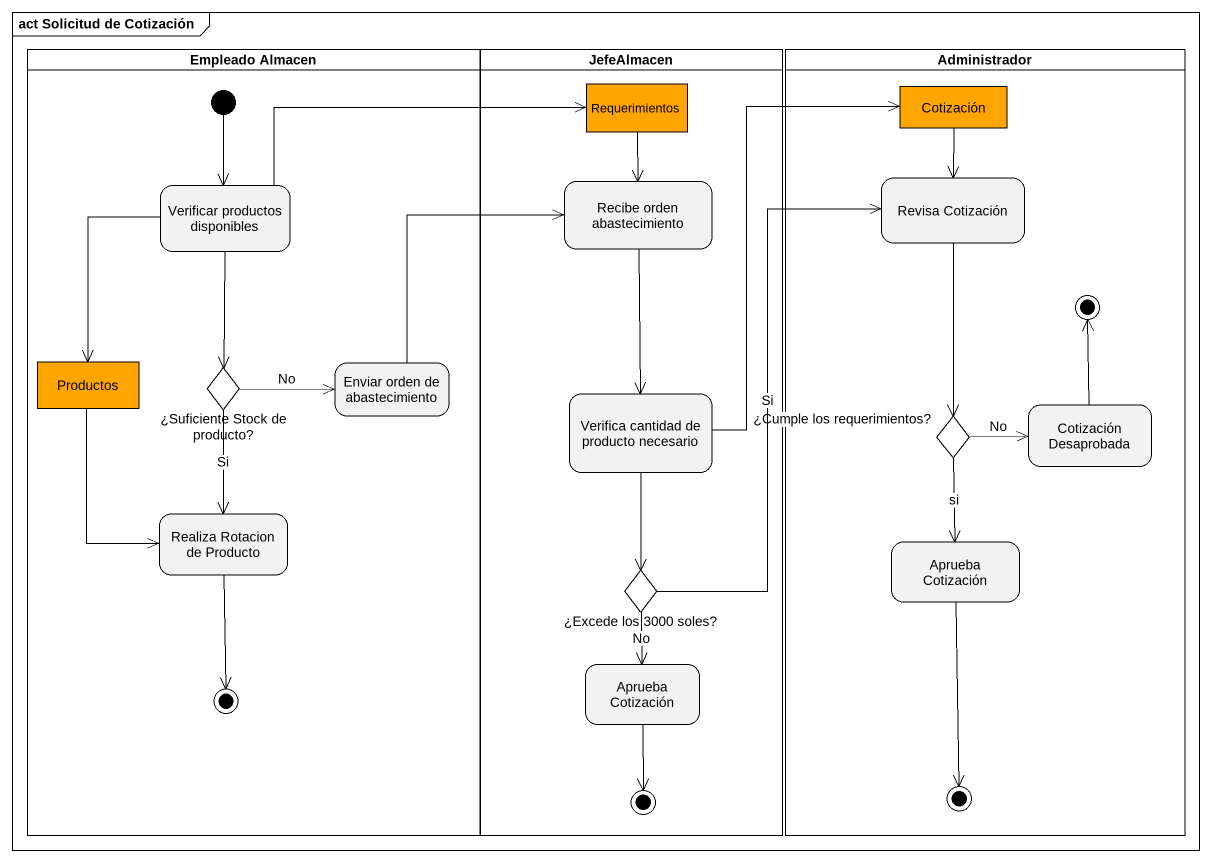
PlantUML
@startuml
mainframe act Solicitud de Cotización
hide empty description
state "Empleado Almacen" as Empleado_Almacen <<partition>> {
  state "Verificar productos disponibles" as Verificar_productos
  state Productos <<object>> #FFA500
  state "¿Suficiente Stock de producto?" as Suficiente_Stock_de_producto <<choice>>
  state "Enviar orden de abastecimiento" as Enviar_orden_de
  state "Realiza Rotacion de Producto" as Realiza_Rotacion_de_Producto
  [*] --> Verificar_productos
  Realiza_Rotacion_de_Producto --> [*]
}
state JefeAlmacen <<partition>> {
  state Requerimientos <<object>> #FFA500
  state "Recibe orden abastecimiento" as Recibe_orden_abastecimiento
  state "Verifica cantidad de producto necesario" as Verifica_cantidad_de
  state "¿Excede los 3000 soles?" as Excede_los_3000_soles <<choice>>
  state "Aprueba Cotización" as Aprueba_Cotización_2
  Aprueba_Cotización_2 --> [*]
}
state Administrador <<partition>> {
  state Cotización <<object>> #FFA500
  state "Revisa Cotización" as Revisa_Cotización
  state final1 <<end>>
  state "¿Cumple los requerimientos?" as Cumple_los_requerimientos <<choice>>
  state "Cotización Desaprobada" as Cotización_Desaprobada
  state "Aprueba Cotización" as Aprueba_Cotización
  state final4 <<end>>
}
Requerimientos --> Recibe_orden_abastecimiento
Cotización --> Revisa_Cotización
Recibe_orden_abastecimiento --> Verifica_cantidad_de
Revisa_Cotización --> Cumple_los_requerimientos
Verificar_productos -right-> Requerimientos
Verificar_productos --> Productos
Verificar_productos --> Suficiente_Stock_de_producto
Productos --> Realiza_Rotacion_de_Producto
Suficiente_Stock_de_producto -right-> Enviar_orden_de : No
Suficiente_Stock_de_producto --> Realiza_Rotacion_de_Producto : Si
Enviar_orden_de -up-> Recibe_orden_abastecimiento
Verifica_cantidad_de -up-> Cotización
Verifica_cantidad_de --> Excede_los_3000_soles
Cumple_los_requerimientos -right-> Cotización_Desaprobada : No
Cumple_los_requerimientos --> Aprueba_Cotización : si
Cotización_Desaprobada -up-> final1
Excede_los_3000_soles -up-> Revisa_Cotización : Si
Excede_los_3000_soles --> Aprueba_Cotización_2 : No
Aprueba_Cotización --> final4
@enduml
